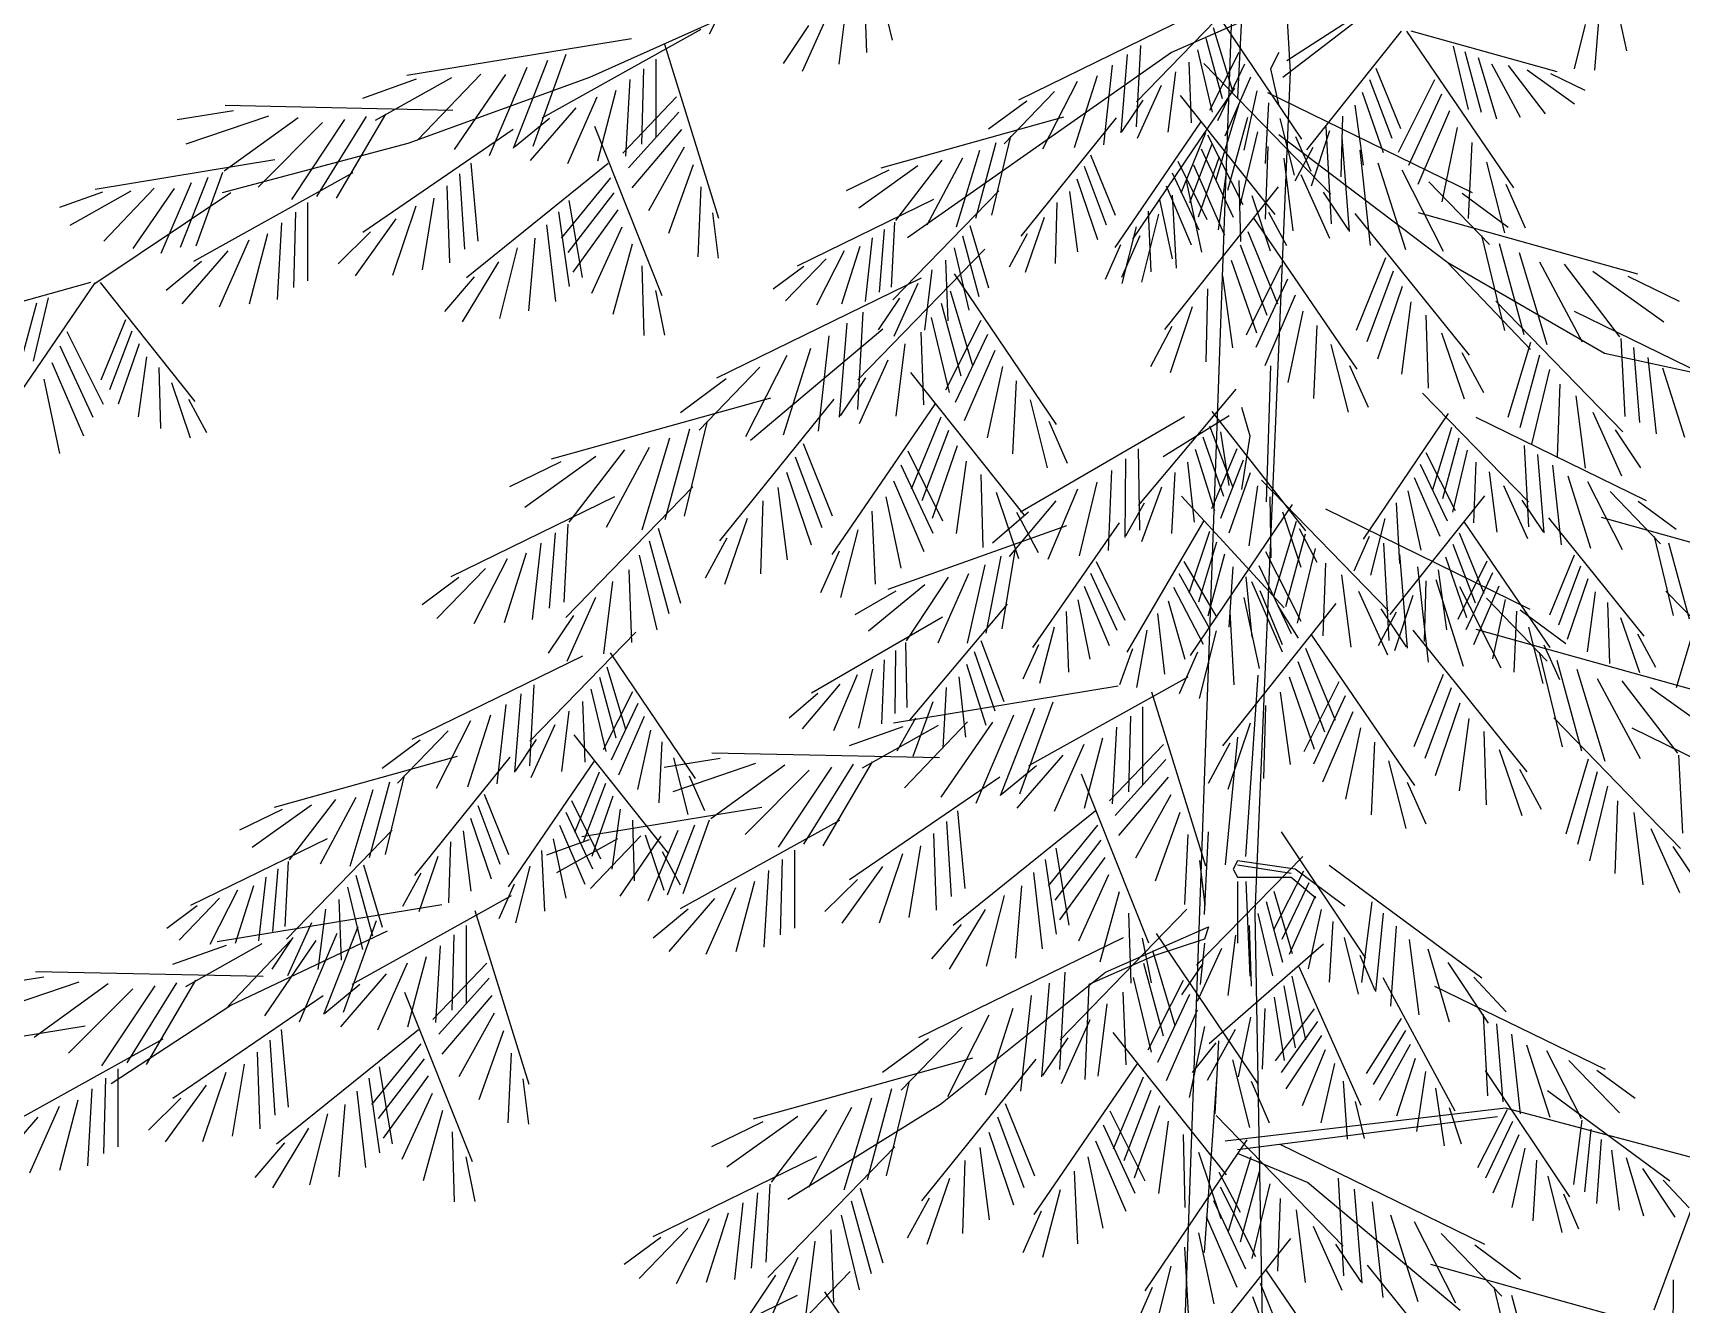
# Model space of a CAD drawing. Header units: millimetres. Extents: x 577 to 2337, y 236 to 943.
# Drawn here: x 830.884 to 833.421, y 699.265 to 701.222 of the extents above; entities that cross this region are included whole.
import ezdxf

# ---------------------------------------------------------------- set-up
doc = ezdxf.new("R2010")
doc.units = ezdxf.units.MM
doc.header["$LTSCALE"] = 0.01
doc.layers.add('06-Furn', color=4, linetype='Continuous')

# ---------------------------------------------------------------- blocks, each defined once
blk = doc.blocks.new('f31')
at = {"layer": '06-Furn', "color": 32, "linetype": 'Continuous'}
for p, q in [((810.1216, 679.0464), (810.3065, 684.2009)), ((810.3246, 683.4817), (810.3549, 682.9583)), ((810.2863, 683.1786), (810.2736, 682.9183)), ((810.3498, 682.9754), (810.4577, 683.0453)), ((810.3434, 682.95), (810.4514, 683.0326)), ((810.3549, 682.9583), (810.3002, 681.6633)), ((810.3244, 682.5055), (810.318, 682.296)), ((810.2799, 682.442), (810.2926, 682.3976)), ((810.2926, 682.3976), (810.2799, 682.315)), ((810.2863, 681.7499), (810.3053, 682.0293)), ((810.2736, 681.934), (810.2545, 681.7372)), ((810.2228, 681.661), (810.2291, 681.788)), ((810.2736, 681.7435), (810.2672, 681.7308)), ((810.2672, 681.7308), (810.2736, 681.7181)), ((810.3625, 681.7308), (810.2736, 681.7435)), ((810.2736, 681.7372), (810.3561, 681.7245)), ((810.2736, 681.7181), (810.3561, 681.7181)), ((810.2736, 681.7118), (810.2736, 681.6165)), ((810.2863, 681.7118), (810.2926, 681.5657)), ((810.3002, 681.6633), (810.334, 679.7732)), ((810.2228, 681.1403), (810.2418, 681.407)), ((810.6863, 681.3625), (810.2545, 681.3117)), ((810.2736, 681.299), (810.6736, 681.3498))]:
    blk.add_line(p, q, dxfattribs=at)
at = {"layer": '06-Furn', "color": 94, "linetype": 'Continuous'}
for p, q in [((809.2766, 682.95), (809.9434, 683.2485)), ((809.7144, 683.1221), (809.742, 683.007)), ((809.5113, 683.1165), (809.4604, 683.0162)), ((809.6986, 683.0996), (809.7028, 682.9877)), ((810.8484, 683.1003), (810.8724, 682.9904)), ((809.6738, 683.0817), (809.6598, 682.9701)), ((810.2807, 683.0795), (810.118, 682.9118)), ((810.8321, 683.0679), (810.8231, 682.9607)), ((809.6476, 683.0567), (809.6035, 682.9585)), ((810.1989, 683.0426), (809.9365, 682.9143)), ((810.2415, 683.0482), (810.3722, 682.8545)), ((809.4478, 683.0232), (809.2027, 682.8868)), ((809.6135, 683.0293), (809.5745, 682.971)), ((810.2736, 683.0326), (810.172, 682.9881)), ((810.2364, 683.0263), (810.2652, 682.9304)), ((810.5254, 683.0209), (810.38, 682.838)), ((810.5336, 683.0207), (810.6985, 682.7796)), ((810.5402, 683.0211), (810.7653, 682.9584)), ((810.809, 683.0308), (810.7917, 682.9628)), ((809.3409, 683.009), (808.995, 682.9524)), ((809.3918, 683.0007), (809.4749, 682.7329)), ((810.1242, 682.9988), (810.1175, 682.8737)), ((810.2119, 682.9918), (810.2349, 682.8959)), ((810.2249, 683.0102), (810.2502, 682.9169)), ((810.6054, 682.9975), (810.6288, 682.9001)), ((809.2117, 682.9754), (809.1588, 682.8403)), ((809.2399, 682.9846), (809.189, 682.8432)), ((809.3783, 682.9774), (809.3783, 682.8572)), ((810.172, 682.9881), (809.7656, 682.7024)), ((810.0808, 682.9686), (810.0672, 682.846)), ((810.1039, 682.9847), (810.0941, 682.8642)), ((810.1987, 682.9731), (810.2022, 682.8798)), ((810.2218, 682.9708), (810.4171, 682.7696)), ((810.2758, 682.988), (810.2305, 682.8986)), ((810.2842, 682.9701), (810.2429, 682.8827)), ((810.3371, 682.9881), (810.3244, 682.9627)), ((810.6234, 682.9894), (810.6486, 682.8961)), ((810.6439, 682.9801), (810.6724, 682.8857)), ((810.6647, 682.9705), (810.7088, 682.8882)), ((810.6901, 682.9681), (810.747, 682.8937)), ((809.0092, 682.9468), (808.9266, 682.9173)), ((809.0638, 682.9489), (808.9464, 682.8832)), ((808.9972, 682.8484), (809.2766, 682.95)), ((809.1088, 682.9546), (809.0117, 682.8529)), ((809.147, 682.9541), (809.0679, 682.8385)), ((809.1796, 682.9649), (809.1216, 682.8288)), ((809.3383, 682.9462), (809.3315, 682.8281)), ((809.3596, 682.9628), (809.3564, 682.8468)), ((810.0267, 682.9433), (809.9737, 682.8389)), ((810.0574, 682.9521), (810.022, 682.8409)), ((810.178, 682.9582), (810.1664, 682.8652)), ((810.2938, 682.9497), (810.2543, 682.8593)), ((810.3244, 682.9627), (810.3371, 682.9056)), ((810.4767, 682.9464), (810.511, 682.856)), ((810.4865, 682.9636), (810.5246, 682.8709)), ((810.577, 682.9457), (810.521, 682.8337)), ((810.7195, 682.9611), (810.7925, 682.909)), ((810.7555, 682.9557), (810.8081, 682.9301)), ((809.2877, 682.9193), (809.2422, 682.8164)), ((809.3167, 682.9292), (809.2884, 682.8208)), ((809.4104, 682.9196), (809.3274, 682.8327)), ((809.9922, 682.928), (809.9143, 682.8474)), ((810.2689, 682.9332), (810.112, 682.7007)), ((810.1562, 682.9373), (810.1194, 682.8555)), ((810.1856, 682.9215), (810.331, 682.7385)), ((810.3035, 682.929), (810.2836, 682.8377)), ((810.32, 682.9265), (810.6349, 682.7725)), ((810.4655, 682.9268), (810.4978, 682.8337)), ((810.5876, 682.9235), (810.5367, 682.8139)), ((808.7283, 682.898), (808.6418, 682.884)), ((808.7824, 682.8901), (808.655, 682.8469)), ((809.0659, 682.8988), (808.7154, 682.9061)), ((808.962, 682.8931), (808.8862, 682.7634)), ((809.2554, 682.9028), (809.1849, 682.8216)), ((809.4139, 682.8962), (809.3362, 682.8101)), ((809.9492, 682.9132), (809.8904, 682.8698)), ((810.1278, 682.9145), (810.0953, 682.8659)), ((810.275, 682.9069), (810.2404, 682.7918)), ((810.3212, 682.9106), (810.3163, 682.817)), ((810.4351, 682.89), (810.4327, 682.7963)), ((810.4543, 682.9069), (810.467, 682.8144)), ((810.5998, 682.8981), (810.5511, 682.7848)), ((808.8276, 682.8875), (808.7137, 682.8052)), ((808.8652, 682.88), (808.7663, 682.7808)), ((808.8992, 682.8847), (808.8174, 682.7614)), ((808.9327, 682.8892), (808.8561, 682.7661)), ((809.1585, 682.8693), (808.9271, 682.7109)), ((809.2149, 682.8865), (809.1608, 682.8419)), ((809.2837, 682.8745), (809.3875, 682.6139)), ((809.4178, 682.8695), (809.3412, 682.7793)), ((810.0059, 682.8885), (809.7245, 682.81)), ((810.0869, 682.8873), (809.9403, 682.7052)), ((810.2165, 682.8806), (810.0846, 682.6877)), ((810.2245, 682.8641), (810.1863, 682.7715)), ((810.2888, 682.8876), (810.2584, 682.7756)), ((810.3044, 682.8656), (810.2768, 682.7505)), ((810.339, 682.8862), (810.3608, 682.7993)), ((810.4155, 682.8671), (810.387, 682.7821)), ((810.4097, 682.8739), (810.4177, 682.7239)), ((810.612, 682.8722), (810.5879, 682.758)), ((808.7115, 682.7722), (808.9972, 682.8484)), ((809.4218, 682.8423), (809.3673, 682.7443)), ((809.9019, 682.8489), (809.8704, 682.7322)), ((809.9244, 682.859), (809.8951, 682.7373)), ((810.2343, 682.847), (810.1999, 682.7566)), ((810.2176, 682.8395), (810.2672, 682.7346)), ((810.2277, 682.8609), (810.2821, 682.7537)), ((810.3202, 682.8431), (810.316, 682.7311)), ((810.5974, 682.6643), (810.3371, 682.8611)), ((810.3895, 682.8416), (810.3619, 682.79)), ((810.363, 682.8588), (810.3864, 682.8052)), ((810.434, 682.857), (810.4457, 682.7124)), ((810.6343, 682.8495), (810.6289, 682.7324)), ((808.792, 682.8225), (808.5152, 682.7772)), ((809.3051, 682.8168), (809.0868, 682.6408)), ((809.0936, 682.8173), (809.1046, 682.6976)), ((809.4358, 682.8151), (809.3978, 682.7092)), ((809.7818, 682.8134), (809.6906, 682.7483)), ((809.8186, 682.8222), (809.7474, 682.7292)), ((809.8503, 682.8253), (809.7953, 682.7223)), ((809.8763, 682.8372), (809.8407, 682.7192)), ((810.0476, 682.8302), (810.0852, 682.7373)), ((810.1818, 682.8206), (810.2266, 682.731)), ((810.2061, 682.815), (810.2535, 682.7066)), ((810.2455, 682.8274), (810.2131, 682.7342)), ((810.345, 682.8252), (810.359, 682.7136)), ((810.4617, 682.8377), (810.478, 682.6906)), ((810.4898, 682.8179), (810.5323, 682.6844)), ((810.6568, 682.8191), (810.6847, 682.7105)), ((808.6886, 682.7956), (808.6463, 682.6875)), ((808.9118, 682.8026), (808.6667, 682.6663)), ((808.7111, 682.8029), (808.6704, 682.6898)), ((809.0763, 682.8011), (809.0838, 682.6853)), ((809.3086, 682.7951), (809.2327, 682.7019)), ((809.7368, 682.8067), (809.6711, 682.7747)), ((810.0265, 682.7936), (810.0582, 682.7002)), ((810.0377, 682.8131), (810.0715, 682.7225)), ((810.1733, 682.8028), (810.2141, 682.7151)), ((810.1945, 682.7901), (810.2183, 682.6806)), ((810.2567, 682.8074), (810.244, 682.7149)), ((810.2758, 682.7906), (810.2782, 682.6969)), ((810.3712, 682.8001), (810.4154, 682.702)), ((810.5266, 682.8074), (810.5902, 682.682)), ((810.568, 682.789), (810.6615, 682.6922)), ((808.5266, 682.7727), (808.4605, 682.7491)), ((808.5702, 682.7744), (808.4763, 682.7218)), ((808.5146, 682.6325), (808.7242, 682.7722)), ((808.6062, 682.7789), (808.5285, 682.6976)), ((808.6368, 682.7785), (808.5735, 682.686)), ((808.6629, 682.7871), (808.6165, 682.6783)), ((809.0366, 682.7637), (809.0185, 682.6531)), ((809.0566, 682.7826), (809.0607, 682.6643)), ((809.3139, 682.772), (809.2431, 682.6801)), ((809.4478, 682.7809), (809.4428, 682.6734)), ((809.9061, 682.7747), (809.7433, 682.607)), ((810.0151, 682.7737), (810.0272, 682.6811)), ((810.336, 682.7811), (810.1614, 682.5616)), ((810.1636, 682.7825), (810.2025, 682.6919)), ((810.1732, 682.7681), (810.1791, 682.6558)), ((810.2955, 682.7676), (810.324, 682.6826)), ((810.4053, 682.7728), (810.4443, 682.7144)), ((810.6197, 682.7712), (810.6902, 682.7191)), ((810.6869, 682.785), (810.7166, 682.7182)), ((808.8236, 682.7423), (808.8204, 682.6263)), ((808.8424, 682.7568), (808.8423, 682.6366)), ((809.0087, 682.7511), (808.9729, 682.6445)), ((809.2285, 682.7424), (809.245, 682.6275)), ((809.2445, 682.7599), (809.2648, 682.6414)), ((809.3199, 682.7457), (809.2506, 682.6498)), ((809.4658, 682.7411), (809.4742, 682.6714)), ((809.8057, 682.7617), (809.5958, 682.6591)), ((809.9958, 682.7569), (809.9928, 682.6633)), ((810.1518, 682.7389), (810.1257, 682.6345)), ((810.1359, 682.7436), (810.1402, 682.65)), ((810.1538, 682.7618), (810.1731, 682.6704)), ((810.3215, 682.7421), (810.3491, 682.6906)), ((810.4544, 682.7401), (810.6303, 682.5217)), ((810.5516, 682.7415), (810.8893, 682.6474)), ((808.8023, 682.7257), (808.7955, 682.6075)), ((808.9781, 682.7317), (808.9153, 682.6443)), ((809.2103, 682.7224), (809.2237, 682.6048)), ((809.326, 682.7188), (809.2794, 682.6169)), ((809.7297, 682.7154), (809.7219, 682.6191)), ((809.7459, 682.7267), (809.7406, 682.6267)), ((809.8617, 682.7215), (809.8906, 682.6256)), ((809.976, 682.7341), (809.947, 682.6493)), ((810.1179, 682.7193), (810.0956, 682.6324)), ((810.2893, 682.7123), (810.3351, 682.6012)), ((810.2988, 682.7321), (810.4572, 682.5006)), ((808.7518, 682.6988), (808.7062, 682.5959)), ((808.7807, 682.7087), (808.7524, 682.6003)), ((808.9392, 682.7117), (808.8894, 682.6623)), ((809.1651, 682.6873), (809.1376, 682.5782)), ((809.1919, 682.702), (809.1824, 682.5903)), ((809.3421, 682.6928), (809.3124, 682.5843)), ((809.6925, 682.6894), (809.6642, 682.6004)), ((809.7113, 682.7025), (809.7004, 682.6045)), ((809.8373, 682.687), (809.8602, 682.5911)), ((809.8503, 682.7054), (809.8756, 682.6121)), ((809.9499, 682.7088), (809.922, 682.6574)), ((810.0938, 682.692), (810.0701, 682.6386)), ((810.1231, 682.7059), (810.095, 682.6417)), ((810.2775, 682.6917), (810.3187, 682.5833)), ((810.6493, 682.7062), (810.6845, 682.5601)), ((810.6763, 682.694), (810.7142, 682.554)), ((808.6789, 682.6659), (808.6248, 682.6214)), ((808.7194, 682.6823), (808.6489, 682.6011)), ((809.136, 682.6656), (809.0803, 682.5735)), ((809.6404, 682.6701), (809.5781, 682.6056)), ((809.668, 682.6823), (809.6256, 682.5988)), ((809.8847, 682.6851), (809.6893, 682.4838)), ((809.8241, 682.6683), (809.8276, 682.575)), ((810.2641, 682.6682), (810.3029, 682.5564)), ((810.5015, 682.6716), (810.4564, 682.5601)), ((810.5974, 682.6643), (810.7244, 682.5309)), ((810.8387, 682.5246), (810.5974, 682.6643)), ((810.7071, 682.68), (810.7499, 682.5384)), ((810.7383, 682.6657), (810.8044, 682.5422)), ((810.7764, 682.662), (810.8618, 682.5504)), ((809.0989, 682.6426), (809.0531, 682.5894)), ((809.3568, 682.6597), (809.3601, 682.5521)), ((809.7865, 682.6407), (809.4715, 682.4867)), ((809.6059, 682.6582), (809.5589, 682.6235)), ((809.8034, 682.6534), (809.7918, 682.5604)), ((809.8375, 682.6474), (809.9944, 682.415)), ((810.2506, 682.6443), (810.2658, 682.5333)), ((810.3405, 682.6601), (810.2868, 682.5526)), ((810.3507, 682.6388), (810.3018, 682.5335)), ((810.5134, 682.6511), (810.4729, 682.5423)), ((810.8205, 682.6515), (810.93, 682.5734)), ((810.8745, 682.6434), (810.9534, 682.605)), ((808.5083, 682.6338), (808.2832, 682.571)), ((808.515, 682.6334), (808.3501, 682.3923)), ((808.5231, 682.6336), (808.6686, 682.4506)), ((809.3778, 682.6214), (809.3916, 682.5526)), ((809.7815, 682.6325), (809.7448, 682.5507)), ((809.8314, 682.6212), (809.866, 682.5061)), ((810.2277, 682.6241), (810.2248, 682.5116)), ((810.3624, 682.6144), (810.3157, 682.5056)), ((810.5269, 682.6277), (810.4889, 682.5156)), ((808.4251, 682.6021), (808.3999, 682.5087)), ((808.4431, 682.6102), (808.4197, 682.5128)), ((809.6968, 682.5882), (809.6888, 682.4381)), ((809.7532, 682.6097), (809.7207, 682.5611)), ((809.8177, 682.6019), (809.848, 682.4899)), ((810.204, 682.5965), (810.1698, 682.4945)), ((810.3741, 682.5895), (810.351, 682.4799)), ((810.5406, 682.6038), (810.5261, 682.4927)), ((810.6714, 682.6051), (810.8667, 682.4038)), ((810.7918, 682.5895), (811.0437, 682.4663)), ((808.5621, 682.5762), (808.5239, 682.4836)), ((809.5243, 682.3912), (809.7275, 682.5627)), ((809.6724, 682.5713), (809.6607, 682.4267)), ((809.8021, 682.5798), (809.8296, 682.4647)), ((809.8787, 682.5752), (809.8244, 682.468)), ((810.1728, 682.5659), (810.1398, 682.5041)), ((810.3956, 682.5677), (810.3904, 682.4553)), ((810.5637, 682.5837), (810.5673, 682.4713)), ((808.4609, 682.5362), (808.5119, 682.4265)), ((808.4716, 682.5584), (808.5275, 682.4464)), ((808.5719, 682.5591), (808.5375, 682.4687)), ((808.583, 682.5395), (808.5507, 682.4463)), ((809.6447, 682.5519), (809.6284, 682.4049)), ((809.7614, 682.5395), (809.7475, 682.4278)), ((809.7863, 682.5573), (809.7905, 682.4454)), ((809.8889, 682.5538), (809.8393, 682.4489)), ((810.4171, 682.5385), (810.444, 682.4343)), ((810.5875, 682.5563), (810.6223, 682.4545)), ((810.7246, 682.5412), (810.69, 682.4261)), ((810.8636, 682.5474), (810.8699, 682.4274)), ((808.4488, 682.5107), (808.4974, 682.3975)), ((808.5943, 682.5195), (808.5816, 682.427)), ((809.5798, 682.5216), (809.5162, 682.3963)), ((809.6166, 682.5321), (809.5742, 682.3987)), ((809.7352, 682.5144), (809.6911, 682.4162)), ((809.9003, 682.5293), (809.853, 682.4208)), ((810.6188, 682.5259), (810.6523, 682.4642)), ((810.7384, 682.5219), (810.708, 682.4099)), ((811.1308, 682.4611), (810.8387, 682.5246)), ((810.883, 682.5339), (810.8924, 682.4182)), ((810.9052, 682.5184), (810.9182, 682.4008)), ((808.4365, 682.4849), (808.4606, 682.3707)), ((808.6134, 682.5027), (808.6158, 682.409)), ((809.4868, 682.4855), (809.4162, 682.4334)), ((809.5384, 682.5032), (809.445, 682.4065)), ((809.7011, 682.487), (809.6622, 682.4287)), ((809.7705, 682.4954), (809.945, 682.2759)), ((809.9119, 682.5044), (809.8881, 682.3949)), ((810.4461, 682.5058), (810.4746, 682.4417)), ((810.754, 682.4998), (810.7264, 682.3847)), ((810.9277, 682.5026), (810.9616, 682.3958)), ((808.6331, 682.4797), (808.6616, 682.3947)), ((809.9332, 682.4824), (809.9273, 682.3701)), ((810.2711, 682.4694), (810.1206, 682.2906)), ((810.5585, 682.4636), (810.7213, 682.2959)), ((810.7698, 682.4773), (810.7656, 682.3654)), ((810.7946, 682.4594), (810.8086, 682.3478)), ((808.6591, 682.4542), (808.6866, 682.4027)), ((809.5549, 682.4558), (809.2172, 682.3617)), ((809.6521, 682.4543), (809.4762, 682.2359)), ((809.8076, 682.4464), (809.6493, 682.2149)), ((809.9546, 682.4531), (809.9808, 682.3487)), ((810.2341, 682.4354), (810.3783, 682.2514)), ((810.8208, 682.4344), (810.8649, 682.3362)), ((809.4301, 682.4082), (809.3923, 682.2682)), ((809.4571, 682.4204), (809.4219, 682.2743)), ((809.8172, 682.4266), (809.7714, 682.3154)), ((810.1921, 682.4268), (809.9394, 682.2801)), ((809.9834, 682.4202), (810.0115, 682.3559)), ((810.1593, 682.3658), (810.2609, 682.4293)), ((810.2306, 682.4132), (810.2662, 682.3196)), ((810.5978, 682.4322), (810.467, 682.2385)), ((810.6029, 682.4104), (810.574, 682.3144)), ((810.6403, 682.4266), (810.9028, 682.2983)), ((809.3994, 682.3943), (809.3566, 682.2526)), ((809.6049, 682.3858), (809.65, 682.2744)), ((809.829, 682.406), (809.7877, 682.2975)), ((809.8423, 682.3825), (809.8035, 682.2707)), ((810.2203, 682.3963), (810.2522, 682.305)), ((810.2609, 682.3214), (810.2482, 682.4039)), ((810.6143, 682.3943), (810.589, 682.3009)), ((810.7151, 682.3828), (810.7217, 682.2578)), ((810.8549, 682.407), (810.8939, 682.3487)), ((809.2319, 682.3577), (809.1531, 682.3193)), ((809.2859, 682.3657), (809.1765, 682.2876)), ((809.33, 682.3763), (809.2446, 682.2646)), ((809.3681, 682.3799), (809.3021, 682.2564)), ((809.593, 682.3653), (809.6336, 682.2566)), ((809.766, 682.3744), (809.8196, 682.2668)), ((809.8558, 682.3586), (809.8406, 682.2475)), ((810.1014, 682.3623), (810.1002, 682.2414)), ((810.1206, 682.3777), (810.1229, 682.2526)), ((810.1968, 682.3574), (810.2069, 682.2646)), ((810.2086, 682.3771), (810.2384, 682.283)), ((810.2726, 682.3777), (810.2338, 682.2854)), ((810.2823, 682.3605), (810.2473, 682.2704)), ((810.5634, 682.372), (810.6087, 682.2827)), ((810.6273, 682.3759), (810.6044, 682.28)), ((810.6405, 682.3571), (810.637, 682.2638)), ((810.7354, 682.3688), (810.7451, 682.2483)), ((809.5795, 682.3419), (809.6176, 682.2298)), ((809.7557, 682.353), (809.8046, 682.2478)), ((809.8788, 682.3383), (809.8817, 682.2259)), ((810.0795, 682.3445), (810.0747, 682.2214)), ((810.1772, 682.3411), (810.1722, 682.2475)), ((810.2933, 682.3409), (810.2603, 682.2479)), ((810.5454, 682.3338), (810.5849, 682.2434)), ((810.555, 682.3542), (810.5963, 682.2667)), ((810.6612, 682.3422), (810.6728, 682.2492)), ((810.7584, 682.3526), (810.772, 682.2301)), ((810.7819, 682.3362), (810.8172, 682.2249)), ((809.4351, 682.3193), (809.2398, 682.1181)), ((809.5659, 682.318), (809.5804, 682.2069)), ((809.7441, 682.3286), (809.7908, 682.2199)), ((809.9024, 682.3108), (809.9366, 682.2088)), ((810.0274, 682.3155), (809.9819, 682.2076)), ((810.0573, 682.3265), (810.0299, 682.213)), ((810.1569, 682.3187), (810.1261, 682.2345)), ((810.3044, 682.3208), (810.2911, 682.2284)), ((810.3107, 682.3295), (810.506, 682.1282)), ((810.5358, 682.313), (810.5556, 682.2218)), ((810.683, 682.3213), (810.7198, 682.2396)), ((810.8125, 682.3274), (810.8656, 682.2229)), ((810.847, 682.3121), (810.9249, 682.2314)), ((809.3147, 682.3037), (809.0627, 682.1805)), ((809.5428, 682.2979), (809.5392, 682.1855)), ((809.7109, 682.2819), (809.7161, 682.1696)), ((809.7323, 682.3038), (809.7555, 682.1941)), ((809.994, 682.2978), (809.9221, 682.2118)), ((810.1302, 682.2939), (810.1013, 682.2432)), ((810.1874, 682.305), (810.3455, 682.1329)), ((810.3578, 682.2918), (810.2009, 682.0594)), ((810.3234, 682.3038), (810.3252, 682.2101)), ((810.343, 682.2808), (810.3709, 682.1955)), ((810.4089, 682.2851), (810.7238, 682.1311)), ((810.6537, 682.3055), (810.5082, 682.1226)), ((810.518, 682.2947), (810.5229, 682.2011)), ((810.7114, 682.2985), (810.7439, 682.2499)), ((810.8901, 682.2973), (810.9489, 682.2538)), ((809.2429, 682.2617), (809.2365, 682.1416)), ((809.3818, 682.2554), (809.4165, 682.1403)), ((809.519, 682.2706), (809.4841, 682.1688)), ((810.0105, 682.2593), (809.7354, 682.1611)), ((809.9521, 682.28), (809.8966, 682.2325)), ((809.9336, 682.2802), (809.9666, 682.2183)), ((810.0914, 682.2639), (809.9581, 682.0719)), ((810.2212, 682.2664), (810.1032, 682.0647)), ((810.3639, 682.2656), (810.3293, 682.1505)), ((810.5002, 682.2703), (810.4784, 682.1833)), ((810.6227, 682.2647), (810.7546, 682.0718)), ((810.7523, 682.2713), (810.8989, 682.0893)), ((810.8333, 682.2725), (811.1147, 682.1941)), ((809.2013, 682.2327), (809.1882, 682.115)), ((809.2234, 682.2482), (809.2141, 682.1325)), ((809.3681, 682.2361), (809.3984, 682.1241)), ((809.4876, 682.2402), (809.4542, 682.1785)), ((809.6893, 682.2528), (809.6625, 682.1486)), ((810.2303, 682.2506), (810.1988, 682.1555)), ((810.2413, 682.2342), (810.2134, 682.1416)), ((810.3777, 682.2463), (810.3473, 682.1343)), ((810.3688, 682.2551), (810.3959, 682.2033)), ((810.4763, 682.2428), (810.4528, 682.1893)), ((810.4986, 682.2326), (810.5066, 682.0825)), ((810.6049, 682.231), (810.6393, 682.1406)), ((810.6147, 682.2482), (810.6529, 682.1556)), ((810.9148, 682.243), (810.9441, 682.1213)), ((810.9373, 682.2329), (810.9688, 682.1162)), ((809.1494, 682.2084), (809.0984, 682.1081)), ((809.1788, 682.2169), (809.1448, 682.1101)), ((809.3525, 682.2141), (809.38, 682.099)), ((809.6604, 682.22), (809.6319, 682.1559)), ((809.9096, 682.2124), (809.8865, 682.0938)), ((809.9313, 682.2241), (809.9107, 682.1006)), ((810.2538, 682.2154), (810.2282, 682.1202)), ((810.3166, 682.2196), (810.371, 682.1124)), ((810.3933, 682.2242), (810.3657, 682.1091)), ((810.5229, 682.2157), (810.5346, 682.0711)), ((810.5938, 682.2114), (810.6261, 682.1183)), ((810.6574, 682.2047), (810.6127, 682.115)), ((810.7916, 682.2142), (810.754, 682.1214)), ((809.0749, 682.1795), (809.0185, 682.1378)), ((809.1162, 682.1937), (809.0415, 682.1163)), ((809.3367, 682.1916), (809.3409, 682.0796)), ((809.8283, 682.1799), (809.7639, 682.0821)), ((809.8598, 682.1852), (809.8122, 682.0787)), ((809.8849, 682.199), (809.8577, 682.0787)), ((810.0476, 682.1864), (810.0877, 682.0984)), ((810.0562, 682.2041), (810.1003, 682.1142)), ((810.1835, 682.1858), (810.2304, 682.1012)), ((810.1908, 682.2041), (810.2418, 682.1179)), ((810.2664, 682.1963), (810.2603, 682.1031)), ((810.2867, 682.1808), (810.2958, 682.0876)), ((810.3065, 682.1982), (810.3561, 682.0933)), ((810.4091, 682.2017), (810.4049, 682.0898)), ((810.4339, 682.1839), (810.4479, 682.0722)), ((810.5506, 682.1963), (810.5669, 682.0493)), ((810.5825, 682.1915), (810.5952, 682.099)), ((810.666, 682.1869), (810.6252, 682.0992)), ((810.8015, 682.1971), (810.7677, 682.1065)), ((809.3118, 682.1737), (809.2979, 682.0621)), ((809.7479, 682.1587), (809.6846, 682.1221)), ((809.7923, 682.1686), (809.7059, 682.0971)), ((810.0377, 682.1661), (810.076, 682.0752)), ((810.1753, 682.1648), (810.2206, 682.0772)), ((810.295, 682.1737), (810.3424, 682.0652)), ((810.308, 682.1594), (810.3424, 682.0766)), ((810.4601, 682.1588), (810.5043, 682.0606)), ((810.5634, 682.1746), (810.561, 682.0809)), ((810.5787, 682.1765), (810.6212, 682.0431)), ((810.6155, 682.166), (810.6791, 682.0407)), ((810.6757, 682.1665), (810.6367, 682.0759)), ((810.8128, 682.1776), (810.7811, 682.0842)), ((810.8242, 682.1577), (810.8121, 682.0651)), ((810.9331, 682.1588), (811.0959, 681.9911)), ((809.2856, 682.1486), (809.2415, 682.0505)), ((809.919, 682.1388), (809.7686, 681.96)), ((810.0278, 682.1455), (810.0464, 682.054)), ((810.167, 682.1435), (810.1927, 682.0537)), ((810.4249, 682.1398), (810.2503, 681.9203)), ((810.2834, 682.1488), (810.3072, 682.0393)), ((810.3357, 682.1358), (810.3668, 682.0863)), ((810.4942, 682.1314), (810.5332, 682.0731)), ((810.5437, 682.1517), (810.5152, 682.0667)), ((810.6569, 682.1476), (810.7504, 682.0509)), ((810.6855, 682.1458), (810.6662, 682.0545)), ((810.7086, 682.1299), (810.7791, 682.0778)), ((810.8434, 682.141), (810.8464, 682.0473)), ((809.2516, 682.1213), (809.2126, 682.0629)), ((809.8198, 682.1187), (809.6177, 682.0014)), ((809.9916, 682.1032), (809.9687, 682.0166)), ((810.0098, 682.1274), (810.0135, 682.0338)), ((810.1505, 682.124), (810.1614, 682.0309)), ((810.2621, 682.1268), (810.268, 682.0145)), ((810.5177, 682.1262), (810.4902, 682.0746)), ((810.7033, 682.1276), (810.699, 682.034)), ((810.7213, 682.1033), (810.7436, 682.0165)), ((810.8632, 682.1182), (810.8923, 682.0333)), ((810.9775, 682.1056), (810.9487, 682.0096)), ((809.3473, 682.0953), (809.1845, 681.9276)), ((809.7627, 682.0795), (809.7645, 681.9793)), ((809.8785, 682.0826), (809.9141, 681.9889)), ((810.1343, 682.0985), (810.1181, 682.0103)), ((810.2407, 682.0975), (810.2146, 681.9931)), ((810.3877, 682.0908), (810.5461, 681.8593)), ((810.5433, 682.0987), (810.7192, 681.8803)), ((810.6405, 682.1002), (810.9782, 682.0061)), ((810.8894, 682.0928), (810.9172, 682.0414)), ((809.2655, 682.0583), (809.003, 681.93)), ((809.308, 682.0639), (809.4387, 681.8702)), ((809.7298, 682.0529), (809.7259, 681.9544)), ((809.7473, 682.0671), (809.7464, 681.9704)), ((809.8682, 682.0657), (809.9001, 681.9744)), ((809.9673, 682.0761), (809.9432, 682.0229)), ((810.1122, 682.0696), (810.0922, 682.0146)), ((810.212, 682.0646), (810.1839, 682.0003)), ((810.3782, 682.071), (810.424, 681.9598)), ((810.7382, 682.0648), (810.7734, 681.9187)), ((810.7454, 682.076), (810.7692, 682.0226)), ((810.7652, 682.0526), (810.8031, 681.9126)), ((809.3029, 682.0421), (809.3318, 681.9461)), ((809.6881, 682.0297), (809.6517, 681.9434)), ((809.712, 682.0385), (809.6901, 681.9477)), ((809.8566, 682.0464), (809.8863, 681.9524)), ((810.353, 682.0269), (810.3918, 681.9151)), ((810.3664, 682.0504), (810.4076, 681.9419)), ((810.5904, 682.0302), (810.5453, 681.9188)), ((810.796, 682.0387), (810.8388, 681.897)), ((809.1907, 682.0145), (809.1841, 681.8895)), ((809.2785, 682.0076), (809.3014, 681.9117)), ((809.2915, 682.026), (809.3168, 681.9326)), ((809.3423, 682.0037), (809.2971, 681.9144)), ((809.6614, 682.0155), (809.6038, 681.9468)), ((810.0902, 682.0121), (809.7443, 681.9555)), ((809.8252, 682.0105), (809.8202, 681.9169)), ((809.8448, 682.0268), (809.8549, 681.934)), ((810.1971, 682.0262), (809.952, 681.8899)), ((810.1411, 682.0038), (810.2242, 681.7359)), ((810.3395, 682.003), (810.3547, 681.8919)), ((810.4294, 682.0188), (810.3757, 681.9112)), ((810.6023, 682.0097), (810.5618, 681.901)), ((810.8272, 682.0243), (810.8933, 681.9008)), ((810.8653, 682.0207), (810.9507, 681.909)), ((810.9094, 682.0101), (811.0189, 681.932)), ((809.1474, 681.9843), (809.1338, 681.8618)), ((809.1704, 682.0005), (809.1607, 681.88)), ((809.2653, 681.9888), (809.2688, 681.8955)), ((809.3508, 681.9859), (809.3095, 681.8984)), ((809.6279, 682.0013), (809.5834, 681.9633)), ((809.8049, 681.9881), (809.774, 681.9039)), ((809.961, 681.9785), (809.9081, 681.8434)), ((809.9892, 681.9876), (809.9383, 681.8463)), ((810.1276, 681.9804), (810.1276, 681.8602)), ((810.3166, 681.9827), (810.3137, 681.8703)), ((810.4396, 681.9974), (810.3907, 681.8922)), ((810.6158, 681.9863), (810.5778, 681.8742)), ((809.0933, 681.9591), (809.0402, 681.8546)), ((809.1239, 681.9679), (809.0886, 681.8566)), ((809.2227, 681.953), (809.186, 681.8713)), ((809.2446, 681.9739), (809.233, 681.8809)), ((809.3604, 681.9655), (809.3209, 681.8751)), ((809.8131, 681.952), (809.6957, 681.8863)), ((809.7782, 681.9633), (809.7492, 681.9125)), ((809.8581, 681.9576), (809.761, 681.856)), ((809.8963, 681.9571), (809.8172, 681.8416)), ((809.9289, 681.9679), (809.8709, 681.8318)), ((810.1089, 681.9659), (810.1057, 681.8499)), ((810.2929, 681.9552), (810.2587, 681.8532)), ((810.4513, 681.973), (810.4046, 681.8643)), ((810.6295, 681.9624), (810.615, 681.8513)), ((810.7603, 681.9637), (810.9556, 681.7625)), ((809.0157, 681.929), (808.9569, 681.8855)), ((809.0587, 681.9438), (808.9809, 681.8631)), ((809.1944, 681.9302), (809.1619, 681.8816)), ((809.2521, 681.9372), (809.3976, 681.7543)), ((809.37, 681.9447), (809.3502, 681.8535)), ((809.3878, 681.9264), (809.3829, 681.8328)), ((809.7585, 681.9499), (809.6759, 681.9203)), ((810.066, 681.9323), (810.0377, 681.8239)), ((810.0876, 681.9493), (810.0808, 681.8311)), ((810.463, 681.9482), (810.4399, 681.8385)), ((810.4845, 681.9263), (810.4793, 681.814)), ((810.6526, 681.9423), (810.6562, 681.8299)), ((810.8807, 681.9481), (811.1326, 681.8249)), ((809.0725, 681.9042), (808.7911, 681.8258)), ((809.1535, 681.903), (809.0069, 681.721)), ((809.4776, 681.901), (809.3911, 681.887)), ((809.4056, 681.902), (809.4274, 681.815)), ((809.8152, 681.9018), (809.4647, 681.9091)), ((810.0047, 681.9059), (809.9342, 681.8246)), ((810.037, 681.9223), (809.9915, 681.8195)), ((810.1597, 681.9227), (810.0767, 681.8357)), ((810.2617, 681.9246), (810.2287, 681.8627)), ((810.6764, 681.915), (810.7112, 681.8132)), ((810.9525, 681.9061), (810.9588, 681.786)), ((808.991, 681.8747), (808.9617, 681.753)), ((809.2831, 681.8964), (809.1511, 681.7035)), ((809.2911, 681.8799), (809.2529, 681.7873)), ((809.5317, 681.8932), (809.4043, 681.8499)), ((809.5769, 681.8905), (809.463, 681.8082)), ((809.6145, 681.8831), (809.5156, 681.7838)), ((809.6485, 681.8878), (809.5667, 681.7645)), ((809.682, 681.8923), (809.6054, 681.7691)), ((809.7113, 681.8961), (809.6355, 681.7664)), ((809.9642, 681.8895), (809.9101, 681.8449)), ((810.033, 681.8775), (810.1368, 681.617)), ((810.1632, 681.8993), (810.0855, 681.8131)), ((810.506, 681.8972), (810.5329, 681.793)), ((810.7077, 681.8846), (810.7412, 681.8229)), ((810.8135, 681.8998), (810.7789, 681.7847)), ((810.8273, 681.8805), (810.7969, 681.7685)), ((808.9429, 681.8529), (808.9072, 681.7349)), ((808.9685, 681.8646), (808.937, 681.7479)), ((809.3009, 681.8627), (809.2665, 681.7723)), ((809.4295, 681.8745), (809.453, 681.821)), ((809.9078, 681.8724), (809.6764, 681.714)), ((810.1671, 681.8725), (810.0905, 681.7823)), ((810.535, 681.8644), (810.5635, 681.8003)), ((810.8429, 681.8585), (810.8153, 681.7434)), ((808.8484, 681.8292), (808.7571, 681.7641)), ((808.8851, 681.838), (808.8139, 681.7449)), ((808.9168, 681.841), (808.8618, 681.7381)), ((809.1043, 681.8288), (809.1381, 681.7382)), ((809.1142, 681.8459), (809.1518, 681.7531)), ((809.2484, 681.8364), (809.2931, 681.7467)), ((809.5413, 681.8255), (809.2645, 681.7802)), ((809.312, 681.8431), (809.2797, 681.75)), ((810.1711, 681.8453), (810.1166, 681.7474)), ((810.8587, 681.836), (810.8545, 681.724)), ((808.8033, 681.8225), (808.7376, 681.7905)), ((809.093, 681.8093), (809.1247, 681.7159)), ((809.2398, 681.8186), (809.2806, 681.7309)), ((809.3233, 681.8232), (809.3106, 681.7307)), ((809.3424, 681.8063), (809.3448, 681.7126)), ((809.4379, 681.7986), (809.3956, 681.6906)), ((809.6611, 681.8057), (809.416, 681.6694)), ((809.4604, 681.8059), (809.4197, 681.6928)), ((809.8256, 681.8042), (809.8331, 681.6884)), ((810.0544, 681.8199), (809.8361, 681.6439)), ((809.8429, 681.8204), (809.8539, 681.7007)), ((810.1851, 681.8181), (810.1471, 681.7123)), ((810.8835, 681.8181), (810.8975, 681.7065)), ((808.8723, 681.7775), (808.6623, 681.6748)), ((808.9726, 681.7905), (808.8099, 681.6228)), ((809.0816, 681.7894), (809.0937, 681.6968)), ((809.2759, 681.7757), (809.2098, 681.7521)), ((809.2203, 681.7775), (809.2396, 681.6862)), ((809.3195, 681.7774), (809.2256, 681.7249)), ((809.2301, 681.7982), (809.2691, 681.7076)), ((809.3555, 681.782), (809.2778, 681.7006)), ((809.3861, 681.7815), (809.3228, 681.6891)), ((809.3621, 681.7834), (809.3906, 681.6984)), ((809.4122, 681.7902), (809.3658, 681.6813)), ((809.8059, 681.7856), (809.81, 681.6674)), ((810.0579, 681.7981), (809.982, 681.7049)), ((810.0632, 681.7751), (809.9924, 681.6831)), ((810.1971, 681.7839), (810.1921, 681.6764)), ((810.3411, 681.7879), (810.4709, 681.5936)), ((810.9097, 681.793), (810.9538, 681.6949)), ((809.0426, 681.7499), (809.0135, 681.665)), ((809.0624, 681.7727), (809.0594, 681.679)), ((809.2025, 681.7593), (809.2068, 681.6657)), ((809.3881, 681.7579), (809.4156, 681.7063)), ((809.5917, 681.7599), (809.5916, 681.6397)), ((809.758, 681.7542), (809.7222, 681.6476)), ((809.7859, 681.7667), (809.7678, 681.6562)), ((809.9938, 681.7629), (810.0141, 681.6445)), ((810.0692, 681.7487), (809.9999, 681.6528)), ((810.3741, 681.75), (810.2105, 681.583)), ((810.9438, 681.7657), (810.9828, 681.7073)), ((808.7963, 681.7312), (808.7885, 681.6348)), ((808.8125, 681.7424), (808.8072, 681.6424)), ((808.9283, 681.7373), (808.9571, 681.6413)), ((809.0164, 681.7245), (808.9885, 681.6731)), ((809.1845, 681.735), (809.1621, 681.6482)), ((809.5516, 681.7287), (809.5448, 681.6106)), ((809.5729, 681.7454), (809.5697, 681.6294)), ((809.7274, 681.7348), (809.6646, 681.6474)), ((809.9596, 681.7255), (809.973, 681.6078)), ((809.9778, 681.7455), (809.9943, 681.6306)), ((810.2151, 681.7441), (810.2235, 681.6745)), ((810.3751, 681.7275), (810.3295, 681.6384)), ((810.4387, 681.6737), (810.3625, 681.7308)), ((810.4149, 681.7368), (810.6499, 681.5632)), ((808.7345, 681.6981), (808.6921, 681.6145)), ((808.7591, 681.7051), (808.7308, 681.6161)), ((808.7778, 681.7183), (808.7669, 681.6203)), ((808.9038, 681.7028), (808.9268, 681.6069)), ((808.9168, 681.7212), (808.9421, 681.6278)), ((809.1604, 681.7077), (809.1366, 681.6543)), ((809.5011, 681.7018), (809.4555, 681.599)), ((809.53, 681.7118), (809.5017, 681.6033)), ((809.6885, 681.7148), (809.6387, 681.6654)), ((809.9412, 681.705), (809.9317, 681.5934)), ((810.0753, 681.7219), (810.0287, 681.62)), ((810.3835, 681.7096), (810.3418, 681.6224)), ((810.3561, 681.7181), (810.3942, 681.6864)), ((808.6725, 681.674), (808.6255, 681.6393)), ((808.7069, 681.6858), (808.6446, 681.6213)), ((809.0488, 681.6755), (808.7029, 681.6189)), ((808.8906, 681.684), (808.8941, 681.5907)), ((809.1557, 681.6897), (808.9106, 681.5533)), ((809.4687, 681.6854), (809.3982, 681.6041)), ((809.9144, 681.6903), (809.8869, 681.5812)), ((810.0914, 681.6959), (810.0617, 681.5874)), ((810.3179, 681.6809), (810.3428, 681.5874)), ((810.3294, 681.6969), (810.3579, 681.6009)), ((810.393, 681.6892), (810.3531, 681.599)), ((810.4805, 681.6802), (810.4645, 681.556)), ((808.8481, 681.6482), (808.8113, 681.5665)), ((808.8699, 681.6691), (808.8583, 681.5761)), ((808.9478, 681.6511), (808.8969, 681.5097)), ((809.0997, 681.6672), (809.1828, 681.3994)), ((809.4282, 681.669), (809.3741, 681.6244)), ((809.8853, 681.6686), (809.8296, 681.5766)), ((810.1958, 681.6691), (810.0005, 681.4678)), ((810.1061, 681.6627), (810.1094, 681.5552)), ((810.3048, 681.6626), (810.3274, 681.5665)), ((810.4025, 681.6684), (810.3823, 681.5773)), ((810.4202, 681.65), (810.4149, 681.5564)), ((810.4979, 681.6627), (810.4858, 681.5424)), ((808.8167, 681.6211), (808.7196, 681.5194)), ((808.7242, 681.5213), (808.9655, 681.6356)), ((808.8197, 681.6254), (808.7872, 681.5768)), ((808.8875, 681.6314), (808.8295, 681.4953)), ((808.9196, 681.6419), (808.8667, 681.5068)), ((809.0675, 681.6293), (809.0643, 681.5133)), ((809.0862, 681.6439), (809.0862, 681.5237)), ((810.0976, 681.6247), (809.7827, 681.4707)), ((809.8482, 681.6456), (809.8024, 681.5925)), ((810.0704, 681.5721), (810.2291, 681.6419)), ((810.1271, 681.6244), (810.1409, 681.5556)), ((810.2228, 681.6229), (810.1466, 681.5975)), ((810.1487, 681.6314), (810.3056, 681.399)), ((810.2291, 681.6419), (810.2228, 681.6229)), ((810.2708, 681.6291), (810.2588, 681.5361)), ((810.2916, 681.6439), (810.2946, 681.5506)), ((810.4379, 681.6255), (810.4593, 681.5384)), ((810.5177, 681.6427), (810.509, 681.5197)), ((810.5378, 681.6223), (810.5525, 681.5065)), ((808.7171, 681.6133), (808.6345, 681.5838)), ((808.7717, 681.6154), (808.6543, 681.5497)), ((808.8549, 681.6206), (808.7758, 681.505)), ((809.0246, 681.5957), (808.9963, 681.4873)), ((809.0462, 681.6127), (809.0394, 681.4946)), ((810.1466, 681.5975), (810.045, 681.553)), ((810.1426, 681.6052), (810.1772, 681.4901)), ((810.2489, 681.6083), (810.2117, 681.5267)), ((810.2228, 681.6165), (810.2164, 681.553)), ((810.4062, 681.6152), (810.2301, 681.4616)), ((810.4617, 681.598), (810.4849, 681.5443)), ((810.5664, 681.6081), (810.5997, 681.4958)), ((808.7738, 681.5653), (808.4233, 681.5726)), ((808.9956, 681.5858), (808.9501, 681.4829)), ((809.1183, 681.5861), (809.0353, 681.4992)), ((809.8164, 681.3689), (810.0704, 681.5721)), ((810.0079, 681.5722), (809.9999, 681.4221)), ((810.1288, 681.5859), (810.1592, 681.4739)), ((810.2204, 681.5856), (810.1877, 681.5372)), ((810.3683, 681.5806), (810.4633, 681.3671)), ((810.5976, 681.5868), (810.6596, 681.4934)), ((808.4362, 681.5645), (808.3497, 681.5505)), ((808.4903, 681.5566), (808.3629, 681.5134)), ((808.5355, 681.554), (808.4216, 681.4717)), ((808.5731, 681.5465), (808.4742, 681.4473)), ((808.6071, 681.5512), (808.5253, 681.4279)), ((808.6406, 681.5557), (808.564, 681.4326)), ((808.6699, 681.5596), (808.5941, 681.4299)), ((808.9228, 681.553), (808.8687, 681.5084)), ((808.9633, 681.5693), (808.8928, 681.4881)), ((809.1218, 681.5627), (809.0441, 681.4766)), ((809.9836, 681.5553), (809.9719, 681.4107)), ((810.045, 681.553), (810.0386, 681.407)), ((810.1132, 681.5638), (810.1408, 681.4487)), ((810.1899, 681.5592), (810.1355, 681.452)), ((810.3448, 681.5508), (810.3623, 681.4557)), ((810.3575, 681.5659), (810.3784, 681.4679)), ((810.4971, 681.5638), (810.6084, 681.3583)), ((810.5769, 681.5504), (810.8396, 681.4225)), ((810.6372, 681.5645), (810.6872, 681.5112)), ((808.54, 681.4006), (808.7242, 681.5213)), ((808.8664, 681.5358), (808.635, 681.3774)), ((808.9916, 681.541), (809.0954, 681.2804)), ((809.1257, 681.536), (809.0491, 681.4458)), ((809.9559, 681.5359), (809.9396, 681.3889)), ((810.0726, 681.5235), (810.0586, 681.4118)), ((810.0974, 681.5413), (810.1016, 681.4294)), ((810.2, 681.5378), (810.1504, 681.4329)), ((810.3303, 681.5335), (810.3453, 681.436)), ((809.1297, 681.5088), (809.0752, 681.4108)), ((809.891, 681.5056), (809.8274, 681.3803)), ((809.9278, 681.5161), (809.8853, 681.3827)), ((810.0464, 681.4984), (810.0022, 681.4002)), ((810.2115, 681.5133), (810.1641, 681.4048)), ((810.2938, 681.5028), (810.2745, 681.4111)), ((810.3156, 681.5159), (810.3114, 681.4226)), ((810.3917, 681.5154), (810.3315, 681.4353)), ((810.3969, 681.4963), (810.3409, 681.4174)), ((810.5254, 681.5005), (810.4717, 681.416)), ((810.6518, 681.5067), (810.6586, 681.3817)), ((808.4999, 681.489), (808.2231, 681.4437)), ((808.6197, 681.4691), (808.3746, 681.3328)), ((809.013, 681.4833), (808.7947, 681.3073)), ((808.8015, 681.4838), (808.8125, 681.3641)), ((809.1437, 681.4816), (809.1057, 681.3757)), ((809.7979, 681.4695), (809.7274, 681.4174)), ((809.8496, 681.4872), (809.7561, 681.3905)), ((810.0123, 681.471), (809.9733, 681.4127)), ((810.0816, 681.4794), (810.2562, 681.2599)), ((810.2231, 681.4884), (810.1993, 681.3789)), ((810.2703, 681.4838), (810.2269, 681.4053)), ((810.4027, 681.4746), (810.3481, 681.3925)), ((810.5321, 681.482), (810.4825, 681.3989)), ((810.6721, 681.4927), (810.682, 681.3722)), ((810.6952, 681.4766), (810.7089, 681.3541)), ((808.7645, 681.4491), (808.7686, 681.3308)), ((808.7842, 681.4676), (808.7917, 681.3518)), ((809.0165, 681.4616), (808.9406, 681.3684)), ((809.1557, 681.4474), (809.1507, 681.3399)), ((810.2401, 681.4634), (810.2037, 681.4176)), ((810.2444, 681.4664), (810.2385, 681.3541)), ((810.4086, 681.4524), (810.3732, 681.3661)), ((810.5396, 681.4607), (810.4916, 681.3746)), ((810.7186, 681.4601), (810.7542, 681.349)), ((810.7493, 681.4514), (810.8025, 681.347)), ((808.5503, 681.4233), (808.5502, 681.3031)), ((808.7445, 681.4302), (808.7264, 681.3196)), ((809.0218, 681.4385), (808.951, 681.3466)), ((808.9524, 681.4264), (808.9727, 681.3079)), ((809.866, 681.4398), (809.5283, 681.3457)), ((809.9632, 681.4383), (809.7873, 681.2199)), ((810.1188, 681.4304), (809.9604, 681.1989)), ((810.2658, 681.4371), (810.2919, 681.3327)), ((810.4229, 681.4313), (810.4018, 681.34)), ((810.5472, 681.4391), (810.5186, 681.3502)), ((810.5631, 681.4192), (810.5492, 681.3265)), ((810.6546, 681.4205), (810.7845, 681.2262)), ((810.7838, 681.4361), (810.8618, 681.3557)), ((810.8269, 681.4214), (810.8857, 681.3781)), ((808.5315, 681.4088), (808.5283, 681.2928)), ((808.686, 681.3982), (808.6232, 681.3108)), ((808.7166, 681.4176), (808.6808, 681.311)), ((808.9364, 681.4089), (808.9529, 681.294)), ((809.0278, 681.4122), (808.9585, 681.3163)), ((809.1737, 681.4076), (809.1821, 681.3379)), ((809.7683, 681.4044), (809.7331, 681.2583)), ((810.1283, 681.4106), (810.0825, 681.2994)), ((810.2945, 681.4042), (810.3226, 681.3399)), ((810.4362, 681.4042), (810.4425, 681.3147)), ((810.5785, 681.3932), (810.5918, 681.3045)), ((808.4886, 681.3752), (808.4603, 681.2668)), ((808.5102, 681.3922), (808.5034, 681.274)), ((808.6471, 681.3782), (808.5973, 681.3288)), ((808.8998, 681.3685), (808.8903, 681.2568)), ((808.9182, 681.3889), (808.9316, 681.2713)), ((809.0339, 681.3853), (808.9873, 681.2834)), ((809.5814, 681.2228), (809.8164, 681.3689)), ((809.7105, 681.3783), (809.6677, 681.2366)), ((809.7413, 681.3922), (809.7034, 681.2522)), ((809.9161, 681.3698), (809.9612, 681.2584)), ((810.1401, 681.39), (810.0989, 681.2815)), ((810.455, 681.373), (810.4688, 681.3162)), ((810.751, 681.3896), (810.939, 681.2508)), ((808.4273, 681.3488), (808.3568, 681.2676)), ((808.4597, 681.3653), (808.4141, 681.2624)), ((808.873, 681.3538), (808.8455, 681.2447)), ((809.05, 681.3593), (809.0203, 681.2508)), ((809.5971, 681.3497), (809.4876, 681.2716)), ((809.6412, 681.3603), (809.5558, 681.2486)), ((809.6793, 681.3639), (809.6132, 681.2404)), ((809.9042, 681.3493), (809.9447, 681.2406)), ((810.0771, 681.3584), (810.1308, 681.2508)), ((810.1535, 681.3665), (810.1147, 681.2547)), ((810.167, 681.3426), (810.1518, 681.2315)), ((810.2408, 681.3516), (810.4362, 681.1503)), ((810.5997, 681.3635), (810.6178, 681.308)), ((810.6887, 681.3601), (810.643, 681.271)), ((810.697, 681.3423), (810.6553, 681.255)), ((811.0229, 681.2736), (810.6863, 681.3625)), ((810.8035, 681.3444), (810.7907, 681.245)), ((808.8439, 681.3321), (808.7882, 681.24)), ((809.0647, 681.3262), (809.068, 681.2186)), ((809.5431, 681.3417), (809.4642, 681.3033)), ((809.8907, 681.3259), (809.9287, 681.2138)), ((810.0669, 681.337), (810.1158, 681.2318)), ((810.1899, 681.3223), (810.1928, 681.2099)), ((810.7065, 681.3218), (810.6666, 681.2316)), ((810.8174, 681.3304), (810.8077, 681.2341)), ((808.8068, 681.3091), (808.761, 681.2559)), ((809.7462, 681.3033), (809.5509, 681.1021)), ((809.877, 681.302), (809.8915, 681.1909)), ((810.0552, 681.3126), (810.1019, 681.2039)), ((810.288, 681.3139), (810.1311, 681.0815)), ((810.2135, 681.2948), (810.2478, 681.1928)), ((810.3815, 681.2482), (810.2736, 681.2927)), ((810.339, 681.3072), (810.654, 681.1532)), ((810.7161, 681.301), (810.6958, 681.2099)), ((810.8332, 681.3143), (810.8262, 681.216)), ((810.8493, 681.298), (810.8611, 681.2054)), ((811.0117, 681.3148), (810.9147, 681.0517)), ((809.0857, 681.2879), (809.0995, 681.2191)), ((809.6258, 681.2877), (809.3739, 681.1645)), ((809.8539, 681.2819), (809.8503, 681.1695)), ((810.022, 681.2659), (810.0272, 681.1536)), ((810.0435, 681.2878), (810.0666, 681.1781)), ((810.2941, 681.2877), (810.2595, 681.1726)), ((810.3078, 681.2684), (810.2775, 681.1564)), ((810.7337, 681.2826), (810.7284, 681.189)), ((810.8721, 681.2867), (810.8988, 681.1968)), ((810.8971, 681.2696), (810.9467, 681.195)), ((809.554, 681.2457), (809.5477, 681.1256)), ((809.8301, 681.2546), (809.7953, 681.1528)), ((810.2447, 681.2642), (810.2778, 681.2023)), ((810.2468, 681.2417), (810.3011, 681.1345)), ((810.3234, 681.2463), (810.2959, 681.1312)), ((810.6165, 681.0514), (810.3815, 681.2482)), ((810.4287, 681.2547), (810.4367, 681.1046)), ((810.7515, 681.2581), (810.7729, 681.1711)), ((810.9288, 681.2518), (810.9688, 681.2091)), ((809.5124, 681.2167), (809.4994, 681.099)), ((809.5346, 681.2322), (809.5252, 681.1165)), ((809.6792, 681.2201), (809.7096, 681.1081)), ((809.693, 681.2394), (809.7276, 681.1243)), ((809.7988, 681.2242), (809.7653, 681.1625)), ((810.0005, 681.2368), (809.9736, 681.1326)), ((810.2366, 681.2203), (810.2862, 681.1154)), ((810.3392, 681.2238), (810.335, 681.1119)), ((810.4531, 681.2378), (810.4648, 681.0932)), ((810.4808, 681.2184), (810.4971, 681.0714)), ((810.7753, 681.2306), (810.7984, 681.1769)), ((809.4605, 681.1924), (809.4096, 681.0921)), ((809.4899, 681.2009), (809.456, 681.0941)), ((809.6636, 681.1981), (809.6912, 681.083)), ((809.9715, 681.204), (809.943, 681.1399)), ((810.2252, 681.1958), (810.2725, 681.0873)), ((810.3641, 681.206), (810.378, 681.0943)), ((810.5089, 681.1986), (810.5513, 681.0652)), ((809.4274, 681.1777), (809.3526, 681.1003)), ((809.6478, 681.1756), (809.652, 681.0636)), ((810.2136, 681.1709), (810.2374, 681.0614)), ((810.3903, 681.1809), (810.4344, 681.0827)), ((810.5456, 681.1881), (810.6093, 681.0628)), ((810.5871, 681.1697), (810.6805, 681.073)), ((809.386, 681.1635), (809.3296, 681.1218)), ((809.623, 681.1577), (809.609, 681.0461)), ((810.355, 681.1619), (810.1805, 680.9424)), ((810.1923, 681.1489), (810.1982, 681.0366)), ((810.4244, 681.1535), (810.4633, 681.0952)), ((810.6387, 681.152), (810.7093, 681.0999)), ((809.5968, 681.1326), (809.5527, 681.0345)), ((810.1709, 681.1196), (810.1447, 681.0152)), ((810.4734, 681.1208), (810.6493, 680.9024)), ((810.5706, 681.1223), (810.9083, 681.0282)), ((809.6775, 681.111), (809.5147, 680.9433)), ((809.5627, 681.1053), (809.5237, 681.0469)), ((810.3083, 681.0931), (810.3541, 680.9819)), ((810.3179, 681.1129), (810.4762, 680.8814)), ((810.9443, 681.0982), (810.9437, 680.9906)), ((809.5957, 681.0741), (809.3332, 680.9458)), ((809.6382, 681.0797), (809.7689, 680.886)), ((810.1421, 681.0867), (810.114, 681.0224)), ((810.2965, 681.0725), (810.3378, 680.964)), ((810.6684, 681.0869), (810.7036, 680.9408)), ((810.6954, 681.0747), (810.7332, 680.9347))]:
    blk.add_line(p, q, dxfattribs=at)

msp = doc.modelspace()

# ---------------------------------------------------------------- block references
at = {"layer": '06-Furn', "color": 5}
msp.add_blockref('f31', (22.4645, 18.2037), dxfattribs=at)

doc.saveas('drawing.dxf')
